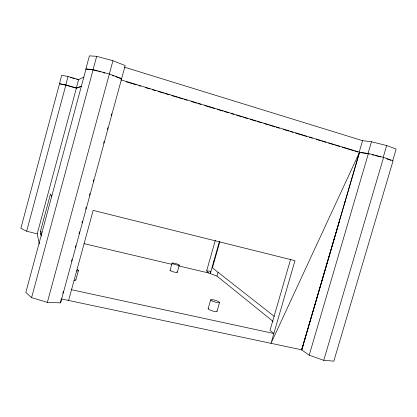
<?xml version="1.0" encoding="UTF-8"?>
<svg xmlns="http://www.w3.org/2000/svg" width="417" height="417" viewBox="0 0 417 417"><rect width="100%" height="100%" fill="white"/><g stroke="black" fill="none" stroke-linecap="round" stroke-linejoin="round"><path stroke-width="0.63" d="M60.574 302.883L121.649 78.578L109.275 73.986L93.121 69.597L86.027 68.899L25.838 292.432L31.588 297.634L47.335 302.377L60.574 302.883L61.257 298.921L301.767 349.837L302.94 346.11M68.049 76.504L61.711 75.258L59.428 83.801L65.735 85.136L68.049 76.504L78.62 79.574L83.916 77.145M39.313 244.044L37.212 233.874L26.662 231.206L65.86 84.959L76.436 88.013L81.336 86.324M65.735 85.136L76.306 88.185L78.62 79.574M37.212 233.874L76.436 88.013M41.387 236.131L40.345 231.706L50.504 193.957L51.849 196.855M96.687 56.331L89.405 55.847L85.819 69.133L93.022 69.884L96.687 56.331L112.955 60.736L125.189 65.558L121.55 78.886L115.697 76.707M31.588 297.634L93.121 69.597M47.335 302.377L112.955 60.736M62.795 293.271L63.306 291.389M71.51 261.256L72.021 259.374M75.269 247.448L75.785 245.561M79.027 233.635L79.543 231.753M81.935 222.965L82.446 221.083M85.694 209.157L86.204 207.27M89.452 195.344L89.968 193.462M93.215 181.536L93.726 179.649M103.64 143.245L104.151 141.358M107.398 129.432L107.909 127.55M111.157 115.624L111.673 113.737M68.591 300.475L93.173 210.387L294.975 260.656L270.977 343.379L359.548 152.2L120.899 79.84M75.831 280.005L78.391 270.633M170.068 270.279L172.075 263.127M177.261 272.327L179.274 265.176M273.099 321.418L216.965 276.085L208.391 272.895L206.66 270.878L215.328 240.27M210.293 273.604L219.347 241.688M219.868 241.558L212.409 267.855L274.271 316.404M216.965 276.085L218.034 272.327M208.13 308.742L210.642 299.901M217.059 311.238L219.582 302.398M290.675 259.093L270.044 330.28L273.839 333.511L71.526 289.732M301.668 349.899L359.475 152.398L301.668 349.899L309.2 355.211L323.743 360.314L333.829 361.153L393.075 160.753L383.562 157.397L368.393 153.529L360.814 152.393M392.637 160.931L396.15 149.046L386.674 145.538L371.479 141.754L362.566 140.654L359.136 152.372L369.181 154.019M301.767 349.837L339.297 221.651M344.968 202.271L345.339 201.02M367.971 153.711L371.479 141.754M309.2 355.211L368.393 153.529M383.124 157.574L386.674 145.538M323.743 360.314L383.562 157.397M121.149 79.418L121.649 78.578M76.306 88.185L81.805 86.303M41.7 234.135L40.418 234.062L41.7 234.145M206.66 270.878L210.992 271.311M65.86 84.959L59.558 83.635L20.85 228.354L26.662 231.206M40.345 231.706L42.122 232.123M84.072 243.664L171.903 264.331M178.851 265.968L208.552 272.953M372.214 154.796L374.033 155.26M375.243 155.567L380.7 156.959M93.022 69.884L97.39 71.078M98.641 71.416L100.518 71.927M103.015 72.61L104.891 73.121M126.278 81.81L136.239 84.828M138.731 85.584L140.597 86.147M145.58 87.659L149.938 88.977M152.429 89.733L155.541 90.677M158.033 91.432L163.636 93.132M164.882 93.507L169.239 94.826M171.731 95.582L177.334 97.281M178.575 97.656L182.938 98.98M184.178 99.355L187.296 100.299M191.028 101.43L196.631 103.129M197.877 103.51L200.994 104.448M204.726 105.584L214.687 108.602M217.179 109.358L222.782 111.052M224.028 111.433L228.386 112.752M230.877 113.507L233.989 114.451M236.481 115.207L242.084 116.901M243.33 117.281L247.688 118.6M250.179 119.356L255.783 121.055M257.028 121.43L261.386 122.754M263.878 123.505L268.235 124.829M269.481 125.204L275.084 126.904M276.33 127.279L279.442 128.222M283.174 129.353L288.778 131.053M290.023 131.433L293.141 132.377M295.627 133.127L306.834 136.526M309.325 137.282L312.437 138.225M316.175 139.356L320.532 140.675M321.778 141.055L326.136 142.374M328.627 143.13L334.231 144.829M335.476 145.205L339.834 146.523M342.326 147.279L353.533 150.678M354.778 151.053L357.89 151.996M124.214 67.101L362.623 140.68M386.689 158.835L390.854 160.3M112.189 75.399L113.945 76.056M70.562 77.489A8.142 0.537 16.3 0 1 71.542 77.755M72.558 78.036A8.142 0.537 16.3 0 1 74.622 78.641M76.608 79.256A8.142 0.537 16.3 0 1 78.375 79.85M176.865 271.894A3.737 0.61 15.8 0 1 173.957 272.014A3.737 0.61 15.8 0 1 170.245 270.164M75.764 279.708A4.936 1.042 14.1 0 1 74.179 280.344M216.856 310.931A4.66 0.933 16.7 0 1 212.764 311.019A4.66 0.933 16.7 0 1 208.245 308.523M77.234 269.627A4.941 0.975 14.2 0 1 76.749 270.925M210.444 272.676A7.376 1.1 16.4 0 1 210.512 272.103M213.567 261.673A7.381 0.98 16.3 0 1 213.613 261.162M212.107 300.959A4.66 0.87 16.7 0 0 219.483 302.606A4.66 0.87 16.7 0 0 213.749 299.896A4.66 0.87 16.7 0 0 212.107 300.959M173.019 263.82A3.743 0.568 15.8 0 0 179.112 265.28A3.743 0.568 15.8 0 0 174.89 263.362A3.743 0.568 15.8 0 0 173.019 263.82"/></g></svg>
